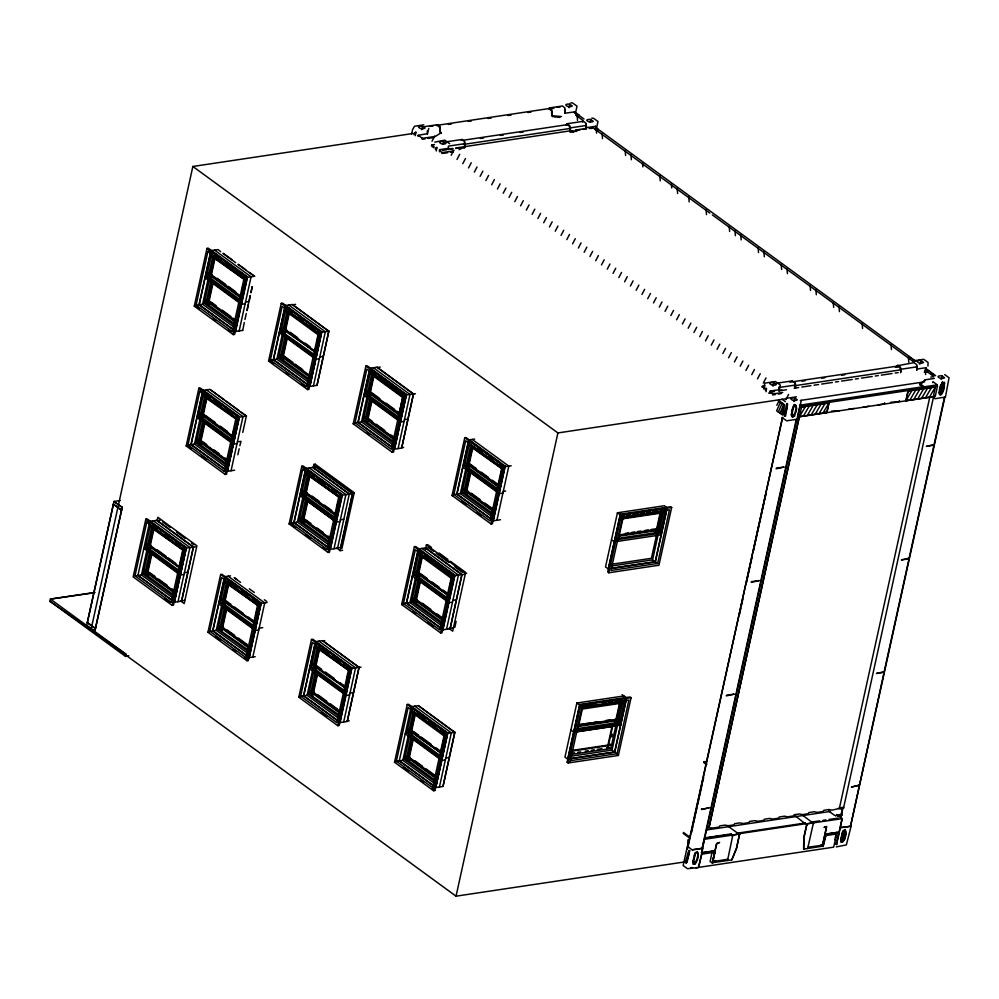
<?xml version="1.0" encoding="UTF-8"?>
<svg xmlns="http://www.w3.org/2000/svg" width="999" height="999" viewBox="0 0 999 999"><rect width="100%" height="100%" fill="white"/><g stroke="black" fill="none" stroke-linecap="round" stroke-linejoin="round"><path stroke-width="1.5" d="M803.596 848.975L803.833 837.512L803.758 849.088M704.095 840.084L701.685 851.348M813.423 823.7L813.698 822.776L812.1 822.177M841.832 819.455L839.123 832.067L825.436 834.115L822.939 845.204L808.016 847.177L807.667 848.438M927.921 366.109L928.083 362.475L923.725 359.303L913.173 360.889M687.524 848.988L687.949 839.822M713.036 860.551L715.609 860.639L715.471 861.288M791.171 414.348C792.145 422.827 799.325 404.945 794.48 404.508M938.948 392.207C939.997 401.336 947.527 380.594 941.757 382.854M942.856 390.934L944.554 382.23M415.384 135.689L415.372 132.08L413.998 134.69M436.351 150.999L436.351 147.39L435.264 149.038M766.121 391.733L766.108 388.112L765.022 389.76M693.044 860.389C692.657 870.391 700.311 854.944 697.052 851.498M840.634 839.322L840.821 838.248M782.654 417.42L687.749 846.553L692.157 849.824L702.085 848.376L796.29 419.368M782.105 417.594L786.7 420.829L796.815 419.268L701.548 852.821L715.371 850.873L712.349 863.186L714.572 852.509M850.574 826.098L944.892 397.015M944.417 384.54L944.629 383.441M712.337 850.886L710.114 861.55L712.674 863.136M834.802 839.947L836.388 832.379M838.611 834.003L836.4 844.605L839.422 832.292L825.436 834.115M92.12 593.081L50.425 599.088L125.949 654.208L125.474 656.368L128.559 655.893L125.474 656.368L49.95 601.261L50.425 599.088L95.08 592.407M122.115 507.267L113.961 501.535L86.688 625.424L94.805 631.343L122.178 507.417L94.805 631.343M95.492 628.646L87.288 622.752L113.424 504.133L121.628 510.277L113.374 504.208M90.422 624.825L92.445 626.298M413.224 133.454L192.857 166.471L91.009 629.707L456.043 896.178L684.103 862.012M145.842 519.143L133.154 576.898L172.153 605.369L173.501 605.169L186.189 547.415L147.19 518.943L145.842 519.143L184.852 547.614L186.189 547.415M137.937 575.287L174.35 601.873L171.229 602.335L134.965 575.861L146.778 522.177L149.95 521.478M194.281 306.156L206.98 248.401L208.316 248.202L247.327 276.686L234.628 334.428L233.291 334.628L194.281 306.156L195.617 305.956L199.4 308.716M235.489 331.131L232.367 331.606L196.104 305.132L207.904 251.436L211.076 250.737M149.463 522.877L137.887 575.511L174.463 602.21L181.593 601.136L193.494 546.99L156.93 520.304L149.788 521.366L162.45 530.606M178.371 571.553L145.454 547.527L150.612 524.063M210.589 252.135L199.026 304.77L232.929 329.52M199.226 304.658L210.702 252.46M149.663 545.891L146.94 544.68L147.989 543.868L151.648 527.185M150.15 543.693L153.484 528.521L150.762 527.31L152.697 526.373M148.776 546.016L148.177 548.726L149.063 548.588L147.24 547.252L147.84 544.555M239.498 300.811L206.593 276.785L211.751 253.321M173.152 598.114L141.458 574.974L147.078 549.413M211.551 278.059L209.303 277.984L209.902 275.287L208.079 273.951L210.002 273.002M208.229 273.276L210.939 274.475L214.61 257.779L211.888 256.581L213.823 255.632M152.585 528.646L148.926 545.342L149.813 545.204M173.551 596.303L143.069 574.063L148.302 550.287M209.303 277.984L210.202 277.859L208.366 276.523L208.966 273.813L208.079 273.951M212.787 256.443L209.116 273.139L210.939 274.475M150.412 548.788L148.639 549.063L149.226 546.353L150.125 546.216L149.525 548.926L179.083 570.504L178.646 570.978L179.545 570.841M179.832 567.12L150.275 545.541L153.933 528.846L153.047 528.983L149.375 545.679L151.161 545.404M234.278 327.372L202.585 304.245L208.204 278.671M145.792 575.262L148.052 575.337L145.792 575.262L146.391 572.552L144.555 571.216L146.491 570.254M148.926 551.373L148.764 552.072L149.663 551.935L145.604 570.392L147.427 571.728L151.486 553.271L150.599 553.409L146.541 571.853L147.427 571.728M210.052 274.6L213.724 257.917M234.678 325.574L204.208 303.321L209.428 279.545M209.765 278.321L210.364 275.612L211.251 275.487L210.652 278.184L240.222 299.775L239.323 299.9L240.672 300.1M240.809 297.065L210.514 274.937L214.186 258.242L215.072 258.117L211.401 274.8L240.959 296.391M214.922 254.857L214.323 257.567L216.109 257.305L223.501 262.7M146.678 575.124L144.855 573.801L145.454 571.091L144.555 571.216M193.294 547.115L157.03 520.641L157.892 517.332L196.903 545.816L184.203 603.571L180.419 600.811M208.416 301.686L205.694 300.487L207.63 299.513M210.052 280.632L209.902 281.331L210.789 281.194L206.743 299.65L208.566 300.986L212.625 282.53L211.726 282.667L207.68 301.124L208.566 300.986M206.581 300.349L205.994 303.059L204.208 303.321M146.266 575.611L146.865 572.902L147.752 572.764L147.153 575.474L172.989 594.343M174.088 591.957L147.015 572.202L151.074 553.746M151.96 553.621L147.902 572.065L173.739 590.933M206.93 304.52L209.178 304.608L206.93 304.52L207.517 301.823M207.392 304.87L207.992 302.16L208.878 302.035L208.292 304.732L234.128 323.601M186.189 445.966L198.888 388.211L200.225 388.012L239.223 416.483L226.536 474.238L225.187 474.438L186.189 445.966L187.525 445.766L191.296 448.514M190.971 444.355L227.385 470.941L224.263 471.403L187.999 444.93L199.812 391.246L202.984 390.547M234.628 470.204L227.497 471.278L190.921 444.58L202.497 391.945M202.597 392.27L191.121 444.468L187.999 444.93M231.406 440.621L198.489 416.595L203.646 393.131L209.74 397.577M202.697 414.96L199.975 413.748L201.024 412.937L204.695 396.253M203.184 412.762L206.518 397.577L203.796 396.378L205.732 395.442M202.098 417.657L200.275 416.321L200.874 413.623L199.975 413.748M226.186 467.182L194.493 444.043L200.112 418.481M201.211 417.794L203.459 417.857L201.211 417.794L201.81 415.084M205.632 397.714L201.96 414.41L202.847 414.273M226.586 465.372L196.104 443.131L201.336 419.355M201.673 418.131L202.26 415.422L203.159 415.284L202.56 417.994L232.118 439.572L231.681 440.047L232.58 439.91M232.867 436.188L203.309 414.61L206.98 397.914L206.081 398.052L202.41 414.747L204.196 414.473M206.83 394.667L206.231 397.377L208.017 397.103M197.59 440.284L200.312 441.496L197.59 440.284L199.538 439.323M201.96 420.442L201.81 421.141L202.697 421.004L198.639 439.46L200.474 440.796L203.896 425.174M199.725 444.193L197.889 442.857L198.489 440.159M198.826 444.33L201.086 444.405L198.826 444.33L199.425 441.62M200.474 440.796L199.575 440.921L203.634 422.477L204.52 422.34M199.3 444.68L199.9 441.97L200.787 441.833L227.859 461.6M227.123 461.026L200.05 441.271L204.108 422.814L204.995 422.677L200.936 441.133L226.785 460.002M200.787 441.833L200.187 444.543L226.036 463.411M171.229 602.335L183.042 548.651M178.646 570.978L179.246 568.269M179.733 566.071L183.067 550.899M172.153 605.369L184.852 547.614M232.367 331.606L244.168 277.909L207.904 251.436M239.785 300.237L240.384 297.527M240.522 296.853L241.196 293.818M241.858 290.784L243.194 284.715M174.301 602.097L186.214 547.952M174.463 602.21L186.363 548.064L178.709 542.482M233.291 334.628L245.991 276.885L206.98 248.401M242.732 330.407L235.589 331.468L247.49 277.322L239.835 271.74M178.022 601.673L189.935 547.527L153.359 520.829M239.161 330.931L251.061 276.798L214.498 250.1M181.643 600.911L193.344 546.89M244.28 322.527L242.782 330.182M244.942 319.505L246.266 313.474M246.928 310.464L250.225 295.517M250.861 292.582L252.16 286.688M247.09 310.577L248.414 304.545M245.504 302.06L249.076 301.523L250.387 295.579M251.036 292.607L252.347 286.663M224.263 471.403L236.076 417.719M231.681 440.047L232.28 437.337M232.767 435.139L234.103 429.071M225.187 474.438L237.887 416.683L198.888 388.211M227.335 471.166L239.248 417.02M227.497 471.278L239.398 417.132L216.733 400.587M231.056 470.741L242.969 416.595L206.393 389.897M237.837 454.795L239.173 448.763M239.835 445.741L240.984 441.333L237.412 441.87M242.769 432.38L246.328 416.183L209.965 389.373L202.822 390.434L214.236 398.763M207.942 632.267L220.642 574.512L221.978 574.313L260.989 602.784L248.289 660.539L246.953 660.739L207.942 632.267L209.278 632.067M268.556 361.101L281.256 303.346L282.592 303.147L321.603 331.618L308.903 389.373L307.567 389.573L268.556 361.101L269.892 360.889M258.142 602.547L246.029 657.704L209.765 631.231L221.566 577.547L257.829 604.02M309.765 386.076L306.643 386.538L270.379 360.065L282.18 306.368L318.718 332.917M224.251 578.246L212.675 630.881L249.25 657.579L255.195 656.693M212.887 630.769L224.363 578.571M307.205 384.465L273.301 359.715L284.865 307.068M284.977 307.392L273.501 359.603L270.379 360.065M253.159 626.922L220.242 602.897L225.412 579.432M224.45 601.261L221.741 600.049L223.664 599.113M226.448 582.554L222.777 599.25L224.6 600.574L223.714 600.711L227.385 584.015L225.549 582.679L227.485 581.743M313.773 355.756L280.869 331.73L286.026 308.266M222.627 599.924L222.028 602.634L220.242 602.897M314.061 355.169L314.498 354.707L283.591 332.929L284.178 330.219L282.355 328.883L284.29 327.947M288.886 312.712L285.227 329.408L284.328 329.545L287.999 312.849L286.176 311.513L288.099 310.577L287.949 311.251M246.728 652.597L216.246 630.344L221.865 604.782M283.591 332.929L284.478 332.792L282.655 331.456L283.241 328.746L282.355 328.883M222.964 604.095L225.212 604.158L222.964 604.095L223.564 601.386M226.598 581.88L228.421 583.204L227.535 583.341L228.122 580.631M308.554 382.317L276.86 359.178L282.492 333.616M248.339 651.685L217.869 629.432L223.089 605.656M223.426 604.432L224.026 601.723L224.912 601.585L224.313 604.295L252.647 624.974M229.62 584.09L227.834 584.353L224.176 601.048L225.949 600.774L230.881 604.383M224.937 599.063L227.947 585.402M247.789 649.712L220.579 630.631L221.179 627.921L219.355 626.598L221.291 625.624M223.714 606.743L223.564 607.442L224.45 607.305L220.392 625.761L222.228 627.097L226.286 608.641L225.387 608.778L221.328 627.222L222.228 627.097M228.734 584.215L225.062 600.911L254.62 622.489L221.878 599.375M308.953 380.507L278.484 358.266L283.704 334.478M284.041 333.266L284.64 330.557L286.426 330.282M284.64 330.557L315.085 351.998L284.79 329.882L288.461 313.187L289.348 313.049L285.677 329.745L315.234 351.323L314.348 351.461M289.498 312.375L319.056 333.953L288.611 312.512L289.198 309.802M220.579 630.631L221.478 630.506L219.643 629.17L220.242 626.46L219.355 626.598M283.454 359.54L281.206 359.465L281.793 356.755L279.97 355.419L281.905 354.458M284.94 333.129L285.527 330.419M282.692 356.618L282.093 359.328L280.269 357.992L280.856 355.294L279.97 355.419M281.019 354.583L285.077 336.139L284.178 336.276M328.708 331.306L292.495 304.608M221.054 630.981L221.653 628.271L223.439 628.009M248.876 647.327L221.803 627.572L225.861 609.115L227.647 608.853M286.014 337.6L281.955 356.056L280.12 354.72M221.953 630.844L222.54 628.134M226.761 608.99L222.702 627.434L249.762 647.202M281.668 359.815L282.267 357.105L283.167 356.968L282.567 359.677L309.64 379.433M309.49 376.161L282.417 356.406L286.476 337.949M283.154 354.508L286.9 337.475M254.52 621.44L255.195 618.406M255.856 615.372L257.193 609.303M306.643 386.538L318.444 332.854M246.953 660.739L259.653 602.984L220.642 574.512M314.81 351.785L316.134 345.716M316.808 342.682L318.144 336.613M318.619 334.415L319.218 331.718M307.567 389.573L320.267 331.818L281.256 303.346M249.101 657.467L261.001 603.321L267.108 602.547M249.25 657.579L261.151 603.433M321.616 332.155L309.865 386.413L317.008 385.339L328.908 331.193L292.332 304.495L285.202 305.569L321.765 332.267L328.908 331.193M309.865 386.413L321.765 332.267M252.822 657.042L264.723 602.897L228.147 576.211M313.436 385.876L325.337 331.73L288.773 305.032M328.758 331.081L317.058 385.114M289.111 523.976L301.81 466.233L303.147 466.034L342.158 494.505L329.458 552.26L328.122 552.459L289.111 523.976L290.447 523.776L295.479 527.46M330.319 548.963L327.197 549.425L290.934 522.952L302.734 469.255L305.906 468.568M327.759 547.352L293.856 522.602L305.095 471.466M305.532 470.279L294.056 522.489L290.934 522.952M334.328 518.643L301.423 494.617L306.581 471.153L313.898 476.486M305.632 492.969L302.909 491.77L303.946 490.959L305.781 492.295L309.453 475.599L306.73 474.4L308.654 473.451M304.732 493.106L304.146 495.816L305.032 495.679L303.209 494.343L303.796 491.633L302.909 491.77M303.946 490.959L307.617 474.263M329.121 545.204L297.415 522.065L303.047 496.491M308.554 475.736L304.882 492.432L305.781 492.295M309.303 472.352L308.703 475.062L309.59 474.925L307.767 473.588M329.508 543.394L299.038 521.153L304.27 497.365M306.381 495.879L304.595 496.141L305.195 493.444L306.081 493.306L305.494 496.016L335.052 517.594L334.615 518.056L335.214 515.359M335.789 514.21L306.231 492.632L309.902 475.936L309.016 476.073L305.344 492.769L307.13 492.495M309.752 472.689L309.166 475.387L310.939 475.124M303.246 519.505L300.524 518.306L302.46 517.345M306.568 500.487L302.51 518.943L303.396 518.806L307.455 500.362L304.732 499.15L304.882 498.451M302.647 522.215L300.824 520.879L301.411 518.169M304.732 499.15L305.632 499.025L301.573 517.47L303.396 518.806M349.263 494.193L313.049 467.495M313.187 467.47L313.861 464.423L315.197 464.223L354.195 492.694L341.945 548.426L340.584 547.427L337.612 548.001M301.76 522.352L304.008 522.427L301.76 522.352L302.347 519.642M302.235 522.689L302.822 519.992L303.721 519.855L303.122 522.564L328.958 541.421M310.389 502.497L307.03 500.836L302.984 519.293L304.757 519.018M314.198 468.743L315.197 464.223M307.929 500.699L303.871 519.155L329.707 538.011M411.613 133.966L412.562 129.645L414.573 126.224L423.826 124.838M353.209 423.801L365.909 366.046L367.245 365.846L406.256 394.33L393.556 452.085L392.22 452.285L353.209 423.801L354.545 423.601M327.197 549.425L338.998 495.729L302.734 469.255M355.032 422.777L366.833 369.081L403.097 395.554L391.296 449.25L355.032 422.777L361.513 421.89L393.219 445.03M417.982 136.264L418.194 135.302L427.335 133.679M335.364 514.672L336.026 511.638M336.7 508.603L338.024 502.534M328.122 552.459L340.821 494.705L301.81 466.233M421.69 129.758L422.477 126.211L420.804 126.136A6.344 2.597 12.4 0 0 419.592 126.286C416.508 126.636 420.954 129.308 422.552 128.796A6.344 2.597 12.4 0 0 423.776 128.646L425.062 128.097L422.477 126.211M369.518 369.78L357.954 422.427L391.858 447.177M358.154 422.302L369.63 370.105M349.313 493.968L337.562 548.226L330.419 549.3L342.332 495.154L334.665 489.56M298.801 697.227L311.488 639.472L312.837 639.273L351.835 667.744L339.136 725.499L337.799 725.699L298.801 697.227L300.137 697.027M399.65 419.355L365.522 394.43L370.679 370.979M418.194 135.302L422.377 138.349L422.165 139.323L425.062 138.886M370.479 395.704L368.244 395.641L368.831 392.932L367.008 391.596L368.943 390.646L368.793 391.321M370.829 374.225L371.715 374.088L368.044 390.784L369.88 392.12L373.551 375.424L370.829 374.225L372.752 373.276M349.001 667.507L336.875 722.677L300.612 696.191L312.412 642.507L348.688 668.98M369.73 392.794L369.131 395.504L367.307 394.168L367.894 391.458L367.008 391.596M361.513 421.89L367.145 396.316M333.991 548.763L345.891 494.617L309.328 467.919M372.652 375.562L368.981 392.257L367.157 390.921M393.606 443.219L363.137 420.966L368.032 398.676M368.693 395.966L369.293 393.256L370.179 393.131L369.593 395.841L399.15 417.42L398.251 417.545L398.851 414.847L369.293 393.256M373.114 375.886L402.672 397.477L399.001 414.16L369.443 392.582L373.114 375.886L374.001 375.761L370.329 392.457L399.887 414.036M403.559 397.34L373.264 375.212L373.851 372.502M348.102 665.546L315.434 641.695L322.577 640.634L359.141 667.332L347.24 721.465L340.11 722.539L303.534 695.841L315.11 643.206M367.345 419.33L364.623 418.131L366.558 417.157M368.831 398.976L368.981 398.276M315.209 643.531L303.733 695.729L300.612 696.191M427.435 134.278L428.721 128.421M365.509 417.994L364.922 420.704L363.137 420.966M344.018 691.882L311.101 667.856L316.258 644.392M415.447 393.706L413.361 394.018L377.147 367.32M367.644 421.903L365.859 422.177L366.446 419.468M387.287 411.638L369.73 398.851L365.671 417.295L367.495 418.631L366.608 418.768L370.666 400.312L371.553 400.174M315.309 666.221L312.587 665.022L314.523 664.073M318.793 650.361L315.459 665.546L314.56 665.671L318.231 648.975L316.408 647.639L318.344 646.703M366.333 422.515L366.92 419.805L367.819 419.68L367.22 422.39L393.057 441.246M394.143 438.873L367.083 419.105L371.128 400.661L372.028 400.524L367.969 418.981L393.806 437.837M367.807 417.207L371.241 401.598M313.486 664.884L312.887 667.594L311.101 667.856M317.295 647.514L313.624 664.21L315.459 665.546M337.575 717.557L307.105 695.304L312.724 669.742M313.823 669.055L316.059 669.13L313.823 669.055L314.423 666.345M317.445 646.84L319.28 648.164L318.381 648.301L318.981 645.591M340.584 547.427L352.385 493.731L316.121 467.257L312.999 467.719M342.62 550.287L340.159 550.649L352.859 492.907L313.861 464.423M339.198 716.645L308.716 694.392L313.948 670.616M314.273 669.392L314.872 666.683L315.771 666.545L315.172 669.255L344.73 690.833M320.479 649.05L318.693 649.313L315.022 666.008L345.479 687.449L312.737 664.335M338.636 714.672L311.438 695.591L312.038 692.894L310.202 691.558L312.138 690.584M314.573 671.703L314.41 672.402L315.309 672.265L311.251 690.721L313.074 692.057L317.133 673.601L316.246 673.738L312.188 692.182L313.074 692.057M315.909 665.871L319.58 649.175M311.438 695.591L312.325 695.466L310.502 694.13L311.101 691.42L310.202 691.558M358.941 667.444L322.727 640.746M434.528 144.543L431.693 144.967L431.468 145.941L433.903 147.715M311.913 695.941L312.5 693.231L314.285 692.969M339.722 712.299L312.662 692.532L316.72 674.075L318.506 673.813M424.712 126.611L437.737 124.663L437.525 125.624L439.847 127.397M312.799 695.804L313.399 693.094M317.607 673.95L313.549 692.394L340.622 712.162M441.158 133.516L440.347 131.631M464.435 142.407L464.672 143.694L448.389 146.129L448.426 149.513L448.688 148.302L439.56 149.675L439.498 151.798M442.919 143.881L443.444 141.521L441.77 141.446A6.344 2.597 12.4 0 0 440.559 141.596C437.487 141.945 441.933 144.618 443.531 144.106A6.344 2.597 12.4 0 0 444.742 143.956L446.029 143.406L443.444 141.521M441.933 153.571L442.145 152.61L439.697 150.812L439.56 149.675M399.463 414.498L403.134 397.802M392.22 452.285L404.92 394.53L365.909 366.046M406.268 394.867L394.518 449.113L401.66 448.052L413.561 393.906L376.985 367.207L369.855 368.281M394.518 449.113L406.431 394.98L370.005 368.394M345.379 686.4L346.041 683.366M346.703 680.331L348.039 674.263M398.089 448.588L409.99 394.443L373.426 367.744M463.998 148.139A2.36 0.999 -65.5 0 0 464.697 147.515L464.822 141.796L461.925 139.485L445.579 141.933M337.799 725.699L350.499 667.944L311.488 639.472M340.11 722.539L351.86 668.281M401.71 447.827L413.411 393.793M343.668 722.002L355.582 667.856L319.006 641.171M347.29 721.241L358.991 667.22M401.66 604.495L414.36 546.74L415.696 546.54L454.707 575.012L442.008 632.767L440.671 632.966L401.66 604.495L402.997 604.295M451.86 574.775L439.747 629.932L403.471 603.458L415.284 549.775L451.548 576.248M417.969 550.474L406.393 603.109L442.969 629.807L450.099 628.733L462.013 574.587L425.437 547.902L418.294 548.963L454.87 575.661L462.013 574.587M406.593 602.996L418.069 550.799M418.456 549.075L422.152 552.047M446.878 599.15L413.961 575.124L419.118 551.66L421.566 553.446M418.169 573.488L415.447 572.277L417.382 571.341M421.653 557.629L418.319 572.802L417.432 572.939L421.103 556.243L419.268 554.907L421.203 553.97M416.346 572.152L415.746 574.85L413.961 575.124M420.167 554.782L416.496 571.465L418.319 572.802M441.658 625.711L409.965 602.572L415.259 578.508M416.683 576.323L418.931 576.386L416.683 576.323L417.282 573.613M442.058 623.9L411.576 601.66L416.808 577.884M417.145 576.66L417.732 573.95L418.631 573.813L418.032 576.523L447.589 598.101M413.062 598.813L415.01 597.852L413.062 598.813L414.897 600.149L414.298 602.859L416.558 602.934M422.452 556.443L418.781 573.139L448.339 594.717L447.452 594.855M414.298 602.859L415.197 602.722L413.361 601.398L413.961 598.688M464.922 574.238L461.8 574.712L425.586 548.014M425.399 549.5L426.398 544.93L427.734 544.73L431.506 547.489M419.692 582.292L415.946 599.325L415.047 599.45L419.105 581.006M414.772 603.209L415.372 600.499L442.432 620.254M442.594 619.555L415.522 599.8L419.58 581.343L421.366 581.081M416.258 600.362L415.671 603.071L441.508 621.94M420.467 581.218L416.421 599.662L443.481 619.43M452.048 495.504L464.747 437.749L466.083 437.55L505.094 466.021L492.395 523.776L491.058 523.976L452.048 495.504L453.384 495.292M394.543 762.237L407.242 704.482L408.579 704.283L447.589 732.754L434.89 790.509L433.554 790.709L394.543 762.237L395.879 762.037M453.858 494.468L465.671 440.771L501.935 467.257L490.134 520.941L453.858 494.468L460.352 493.581L492.045 516.72M444.755 732.517L432.629 787.674L396.366 761.201L408.166 707.517L444.43 733.99M468.356 441.471L456.78 494.118L490.696 518.868M456.98 494.006L468.469 441.795M415.097 709.552L411.188 706.705L418.319 705.644L454.895 732.329L442.994 786.475L435.851 787.549L399.288 760.851L410.851 708.216M411.338 706.817L415.047 709.777M497.265 490.159L464.348 466.133L469.505 442.669M467.07 467.332L469.318 467.395L467.07 467.332L467.669 464.622L465.834 463.286L467.769 462.35M472.377 447.115L469.655 445.916L470.704 445.104M439.76 756.892L406.855 732.866L412.013 709.402M468.556 464.485L467.969 467.195L466.133 465.859L466.733 463.149L465.834 463.286M466.883 462.475L470.554 445.779M409.578 734.065L411.813 734.128L409.578 734.065L410.164 731.355L408.341 730.019L410.277 729.083M412.162 712.649L414.086 711.713L412.162 712.649L413.986 713.985L410.314 730.681L411.213 730.544L414.548 715.371M460.352 493.581L465.971 468.019M410.464 733.928L408.641 732.592L409.228 729.894L408.341 730.019M413.049 712.524L409.378 729.208L411.213 730.544M471.491 447.252L467.819 463.948L465.984 462.612M434.54 783.453L402.847 760.314L408.141 736.251M492.445 514.91L461.963 492.669L466.87 470.367M467.532 467.669L468.119 464.96L469.018 464.822L468.419 467.532L497.977 489.11L497.552 489.572L498.439 489.448M498.576 486.401L468.269 464.285L471.94 447.589L472.839 447.452L469.168 464.148L498.726 485.726L497.839 485.864M469.043 462.3L472.04 448.638M466.171 491.021L463.461 489.822L465.397 488.861M467.819 469.967L467.669 470.679L469.455 470.404M434.94 781.643L404.47 759.402L409.702 735.614M410.027 734.402L410.626 731.693L411.513 731.555L410.926 734.265L440.484 755.843L440.047 756.318M415.334 714.185L411.663 730.881L441.221 752.459L440.334 752.597L410.776 731.018L414.448 714.322L444.006 735.901M464.348 489.697L463.748 492.395L461.963 492.669M409.44 760.676L407.192 760.601L407.779 757.891L405.956 756.555L407.892 755.594M410.314 736.713L410.164 737.412L411.064 737.274L407.005 755.731L408.828 757.055L412.575 740.022M407.192 760.601L408.079 760.464L406.256 759.128L406.843 756.43L405.956 756.555M551.898 116.109L551.748 115.622A2.672 1.661 81.5 0 1 551.735 115.21L551.598 110.839L549.213 108.903L549.425 107.929L562.449 105.981L564.835 107.867L565.034 112.637M465.284 491.158L464.685 493.868L466.945 493.943M418.481 705.744L454.695 732.454M465.159 494.218L465.759 491.508L466.645 491.371L466.058 494.08L491.895 512.937M466.333 490.322L464.498 488.986L468.556 470.541L470.392 471.878L469.493 472.003L465.434 490.459L466.333 490.322L470.079 473.289M408.828 757.055L407.942 757.192L412 738.736M407.667 760.951L408.254 758.241L435.327 777.996M435.477 777.297L408.416 757.542L412.462 739.085L414.248 738.823M409.153 758.104L408.554 760.813L435.626 780.569M552.834 116.796L552.035 114.96M449.575 587.599L450.911 581.53M440.671 632.966L453.359 575.212L414.36 546.74M442.969 629.807L454.87 575.661M446.541 629.27L458.441 575.124L421.865 548.426M450.149 628.508L461.85 574.487M426.398 544.93L465.409 573.414L452.709 631.168L448.938 628.408M454.82 627.422L456.143 621.403M568.943 107.692L569.73 104.146L567.632 104.108A6.344 2.597 12.4 0 0 566.495 104.308C563.948 104.995 568.768 107.368 570.229 106.706A6.344 2.597 12.4 0 0 571.378 106.493L572.315 106.031L569.73 104.146M573.813 132.218L570.991 132.105A2.36 1.973 -34.3 0 1 569.942 131.756L569.954 125.936L567.082 123.726L583.428 121.304L586.201 123.401L586.425 127.672L586.163 128.871L583.204 129.321M574.363 112.837L574.575 111.876L565.159 113.187M575.412 113.524L577.022 106.206L572.677 103.034L570.816 102.822M574.575 111.876L578.758 114.922L578.546 115.896L575.412 113.599M497.552 489.572L498.139 486.875M498.289 486.188L501.96 469.505M440.796 752.934L444.13 737.749M491.058 523.976L503.746 466.221L464.747 437.749M433.554 790.709L446.253 732.954L407.242 704.482M500.487 519.742L493.356 520.816L505.107 466.558M435.701 787.437L447.602 733.291L454.895 732.329M435.851 787.549L447.752 733.403M496.928 520.279L508.828 466.133L472.252 439.435M439.423 787.012L451.323 732.866L414.76 706.168M454.745 732.217L443.044 786.25M590.184 121.828L590.696 119.455L588.611 119.418A6.344 2.597 12.4 0 0 587.462 119.618C584.914 120.305 589.735 122.677 591.208 122.003A6.344 2.597 12.4 0 0 592.345 121.803L593.281 121.341L590.696 119.455M586.425 127.672L595.554 126.311L595.429 128.371M596.378 128.834L597.989 121.516L593.643 118.332L591.783 118.132M597.914 130.207L598.126 129.246L595.292 129.67M456.043 896.178L557.892 432.942L192.857 166.471M617.432 512.787L605.519 566.933L608.304 568.955L620.204 514.81L617.432 512.787L664.485 505.731L667.02 508.016M576.848 703.009L564.947 757.155L567.719 759.178L579.62 705.032L576.848 703.009L623.913 695.953M620.416 514.248L607.717 572.002L608.753 572.764L658.953 565.247L671.653 507.492L670.616 506.73L620.416 514.248L621.453 515.009L671.653 507.492M608.753 572.764L621.453 515.009M567.145 762.225L579.832 704.47L630.032 696.952L631.081 697.714L618.381 755.469L568.181 762.986L567.145 762.225L570.179 761.775M568.181 762.986L580.881 705.232L579.832 704.47M623.039 515.521L610.976 570.466L657.642 563.473L669.442 509.79L622.777 516.783M617.869 538.985L619.055 536.188L657.105 530.494L657.092 533.104L657.692 530.407L656.992 529.895L656.405 532.604L658.753 532.255L660.139 533.266L665.297 509.802M657.142 529.22L660.814 512.524L663.86 512.674L664.01 512L622.19 518.319L622.877 518.818L619.205 535.514L657.255 529.82L660.913 513.124L660.227 512.612L656.555 529.308L618.518 535.002M623.026 518.144L623.626 515.434M614.31 720.429L577.784 725.911L578.483 726.41L577.297 729.208M578.633 725.736L582.305 709.04L620.342 703.346L616.67 720.029L577.934 725.224L615.971 719.53L619.642 702.834L620.342 703.346M610.202 744.118L610.739 745.316L608.379 745.666L607.792 748.376L607.779 745.766L571.291 751.223M619.892 535.452L656.405 529.982L655.806 532.692L617.769 538.386L618.468 538.898M611.763 737.012L612.387 734.178M661.663 509.74L661.063 512.437L659.677 511.426M615.834 720.204L615.234 722.914L577.197 728.608M656.643 534.527L651.41 558.316L612.037 564.21M661.513 513.036L657.841 529.72L660.189 529.37L657.692 530.407M662.25 509.652L661.65 512.35L660.963 511.85L663.311 511.5M610.889 744.617L608.541 744.967L612.599 726.523L615.097 725.461M619.467 720.267L617.107 720.629L616.508 723.326L615.821 722.826L616.42 720.117L619.467 720.267L618.219 718.581M619.605 719.592L616.57 719.442L620.229 702.747L623.276 702.896L622.04 701.211L623.276 702.896M616.508 723.326L616.52 720.716L578.483 726.41M571.453 754.432L610.839 748.526L616.058 724.75M617.257 719.942L620.928 703.259M666.932 509.265L655.356 561.9L652.584 559.877L658.204 534.315M658.753 532.255L659.352 529.545M659.502 528.871L663.161 512.175L663.86 512.674M617.057 753.696L570.392 760.689L582.192 707.005L628.87 700.012L617.057 753.696L612.012 750.099L617.632 724.537M624.725 700.024L619.555 723.488L618.169 722.477L618.768 719.767M622.589 702.397L618.918 719.093L616.57 719.442M655.169 561.938L666.695 509.502M614.585 752.16L626.111 699.725M626.348 699.487L614.785 752.122L569.23 758.953M762.112 387.312L762.324 386.338L765.172 385.914M763.586 388.961L764.872 383.104L775.436 381.518L780.331 385.102L779.045 390.959M770.079 393.107L770.204 391.046L779.32 389.672L779.295 386.788M772.976 386.188L773.75 382.642L771.665 382.605A6.344 2.597 12.4 0 0 770.516 382.804C767.969 383.491 772.789 385.864 774.262 385.202A6.344 2.597 12.4 0 0 775.399 384.99L776.335 384.528L773.75 382.642M770.204 391.046L770.316 392.157L772.789 393.981L772.577 394.942L775.411 394.518M703.721 762.025C712.936 767.657 698.064 761.038 706.293 761.65M776.847 405.332L778.745 401.099L783.753 404.707L781.63 414.385L776.61 410.776L780.456 402.297M687.337 846.49L683.141 865.534L687.499 868.705L698.601 867.519L702.784 848.488M782.417 415.147L784.69 404.82L778.508 400.312M688.099 846.565L782.442 417.507M691.583 832.379L692.919 826.285M693.581 823.238L694.929 817.157M695.591 814.11L696.927 808.016M697.602 804.969L701.96 785.177M702.622 782.13L703.633 777.559M739.447 614.635L740.796 608.541M741.458 605.494L742.794 599.4M746.478 582.654L747.826 576.56M748.488 573.513L749.824 567.432M750.499 564.385L751.835 558.291M753.508 550.674L754.857 544.58M755.519 541.545L756.855 535.452M757.529 532.405L758.865 526.311M759.54 523.264L763.898 503.471M764.56 500.424L765.896 494.33M701.398 808.765L701.723 809.465L709.29 807.704L701.723 809.465M791.683 411.763L792.344 408.753M793.943 401.498L794.729 397.952L792.632 397.914A6.344 2.597 12.4 0 0 791.495 398.114C788.935 398.801 793.768 401.173 795.229 400.512A6.344 2.597 12.4 0 0 796.378 400.299L797.314 399.837L794.729 397.952M695.616 852.397L693.731 861.001L695.629 862.387M793.93 405.282L792.032 413.873L794.879 415.959M797.115 419.443L801.298 400.412M805.506 406.368L799.5 416.645L826.86 412.55L828.983 402.872L801.598 406.943L709.053 827.447L799.487 415.397M712.687 861.463L716.558 843.543L719.617 842.419L716.695 843.943L712.424 862.699L731.805 859.877L736.475 848.201L739.61 833.878L736.575 848.326L731.805 859.877M826.86 412.55L828.958 402.847L801.598 406.943M736.675 832.891L739.173 834.727L738.998 835.526L738.923 834.103L727.672 825.886M803.77 837.524L806.855 823.8L842.269 818.643L839.285 832.192M803.995 837.637L807.017 823.925M908.066 390.996L905.956 400.699L933.328 396.603L935.426 386.9L908.066 390.996L935.451 386.925L929.395 397.165M807.667 848.488L813.336 823.288L801.947 814.759M908.091 391.021L905.956 400.699L911.975 390.409M897.002 365.846L914.01 362.662L916.832 364.772L916.807 370.242L916.57 365.634M921.003 360.589L923.6 362.475L922.302 363.024A6.344 2.597 12.4 0 1 921.09 363.174C919.492 363.686 915.047 361.014 918.131 360.664A6.344 2.597 12.4 0 1 919.342 360.514C922.002 359.428 921.165 364.473 919.417 364.061M932.729 382.642L932.941 381.68L937.287 384.852L937.074 385.826L924.05 387.774L919.692 384.603L925.211 379.807L934.277 378.446M819.979 845.629L822.901 844.105L826.573 827.147L823.988 827.397L826.598 826.385L822.452 845.254M917.07 369.043L926.185 367.669L925.936 369.118M924.999 380.781L925.211 379.807M825.599 834.24L822.801 846.165L803.758 849.063M825.736 834.34L823.051 846.603L825.848 835.851M924.05 387.774L924.262 386.8L919.904 383.628M929.732 397.352L839.497 807.791L843.119 807.392M840.434 817.844L842.619 807.854L843.506 808.216L843.68 807.404L832.192 810.139L828.995 809.527L823.788 810.314L823.076 811.513L817.332 812.374L814.148 811.762L808.928 812.537L808.216 813.735L802.484 814.597L799.287 813.985L794.08 814.759L793.356 815.958L787.624 816.82L784.427 816.208L779.22 816.995L778.508 818.181L772.764 819.043L769.58 818.431L764.36 819.217L763.648 820.416L757.916 821.265L754.72 820.654L749.512 821.44L748.788 822.639L743.056 823.501L739.859 822.889L734.652 823.663L733.94 824.862L728.209 825.723L725.012 825.112L719.792 825.886L719.08 827.085L713.348 827.946L706.88 827.771M836.65 835.489L833.591 847.177L695.841 867.806M840.758 817.794L842.944 807.816M843.506 808.216L933.84 395.442M937.487 386.126L935.214 396.441L797.477 417.082L799.749 406.755L937.487 386.126L935.726 384.84M941.195 379.445L941.982 375.899L940.309 375.824A6.344 2.597 12.4 0 0 939.097 375.974C936.013 376.323 940.459 378.996 942.057 378.471A6.344 2.597 12.4 0 0 943.281 378.321L944.567 377.784L941.982 375.899M939.447 389.622L940.121 386.613M843.918 830.181L842.032 838.785L843.705 839.834M942.544 381.63L940.334 391.658L941.795 392.732L942.569 391.87M845.654 831.917L844.63 839.372M845.129 836.175L845.791 833.166M859.028 785.276L851.448 787.025L859.19 785.226M884.065 672.265L850.536 826.21M884.202 671.628L909.028 558.716M909.165 558.066L933.99 445.167M944.517 397.14L934.14 444.518L926.348 446.366L933.953 445.204M851.086 826.273L846.353 844.904L836.338 846.89M945.416 397.227L949.05 377.784L944.704 374.613M943.256 382.43L941.795 392.732M943.431 389.061L942.869 391.084M844.942 829.545L843.481 839.847M694.03 855.868L694.33 854.769M841.807 833.728L842.107 832.642M806.755 825.374L807.766 823.663L813.198 822.964M835.676 816.046L836.188 815.184L842.182 814.285M415.309 134.49L416.196 132.193M436.276 149.8L437.175 147.502M766.033 390.522L766.633 388.786M792.632 407.654L793.98 404.995M940.409 385.514L940.808 384.478M787.599 404.096L785.539 416.133M844.567 838.198L843.968 839.547M778.333 411.975L782.105 403.496M783.753 404.707L779.982 413.174M731.181 834.302L732.766 834.902L732.479 836.188L731.293 834.939M825.961 835.539L838.648 833.678A1.523 1.011 -53.9 0 1 838.611 834.003M694.717 853.733L695.179 852.834M842.494 831.605L842.956 830.693M432.03 141.246L434.74 136.089M451.211 155.245L453.921 150.087M456.993 159.465L459.702 154.308M462.774 163.686L465.484 158.529M468.556 167.907L471.253 162.75M474.325 172.128L477.035 166.958M480.107 176.348L482.817 171.179M485.889 180.557L488.598 175.399M491.67 184.778L494.38 179.62M497.452 188.998L500.149 183.841M503.234 193.219L505.931 188.062M509.003 197.44L511.713 192.283M514.785 201.661L517.494 196.491M520.566 205.881L523.276 200.712M526.348 210.09L529.058 204.932M532.13 214.31L534.827 209.153M537.899 218.531L540.609 213.374M543.681 222.752L546.391 217.595M549.462 226.973L552.172 221.815M555.244 231.194L557.954 226.024M561.026 235.414L563.723 230.245M566.808 239.623L569.505 234.465M572.577 243.843L575.287 238.686M578.359 248.064L581.068 242.907M584.14 252.285L586.85 247.128M589.922 256.506L592.632 251.348M595.704 260.727L598.401 255.569M601.473 264.947L604.183 259.777M607.255 269.156L609.964 263.998M613.036 273.376L615.746 268.219M618.818 277.597L621.528 272.44M624.6 281.818L627.297 276.661M630.369 286.039L633.079 280.881M636.151 290.259L638.861 285.102M641.932 294.48L644.642 289.31M647.714 298.701L650.424 293.531M653.496 302.909L656.206 297.752M659.278 307.13L661.975 301.973M665.047 311.351L667.757 306.193M670.829 315.572L673.538 310.414M676.61 319.792L679.32 314.635M682.392 324.013L685.102 318.843M688.174 328.234L690.871 323.064M693.943 332.442L696.653 327.285M699.725 336.663L702.434 331.506M705.506 340.884L708.216 335.726M711.288 345.105L713.998 339.947M717.07 349.325L719.779 344.168M722.851 353.546L725.549 348.376M728.621 357.767L731.33 352.597M734.402 361.975L737.112 356.818M740.184 366.196L742.894 361.039M745.966 370.417L748.676 365.259M751.748 374.637L754.445 369.48M757.517 378.858L760.227 373.701M763.298 383.079L766.008 377.909M785.926 399.588L788.636 394.43M122.178 507.417L114.111 501.423M461.188 140.235L461.925 139.485M566.358 124.475L567.145 123.751M566.283 125.337C568.706 122.715 571.665 130.295 569.892 131.718M582.642 122.04L583.316 121.291M896.915 366.708C899.075 364.073 902.322 371.241 900.511 372.689M803.408 416.059L809.415 405.781M807.317 415.472L813.323 405.194M811.225 414.885L817.257 404.62M815.134 414.298L821.166 404.046M819.043 413.723L825.074 403.459M822.951 413.136L828.983 402.872M909.877 400.112L915.883 389.822M919.817 389.26L913.748 399.5M917.694 398.938L923.725 388.673M921.602 398.351L927.634 388.087M925.511 397.764L931.518 387.487M824.512 412.912L825.224 411.713M884.652 402.809L883.928 404.008L878.196 404.87M899.5 400.587L898.788 401.785L890.921 402.235M944.892 397.127L935.339 398.663M727.484 860.439L727.734 859.202L712.562 861.75M464.697 147.515L464.672 143.694M792.145 381.118L795.379 382.967L795.616 387.724A1.823 0.774 -65.5 0 1 795.354 388.087M689.859 850.349L687 862.424M434.79 142.133L444.792 140.147L449.687 143.731M919.692 384.603L923.938 381.543M441.371 132.555L435.414 136.401L422.377 138.349M695.017 863.66L692.806 861.525M909.102 558.129L901.385 559.927L908.99 558.753M884.14 671.678L876.423 673.476L884.015 672.315M459.065 149.65L464.198 147.165A1.823 0.774 -65.5 0 0 464.972 146.353M694.755 863.773L694.455 863.873A6.344 2.597 12.4 0 1 693.306 864.073L692.881 864.11M850.236 826.323L840.871 827.609L850.149 826.335M430.207 126.361L433.266 125.899M436.326 125.449L554.17 107.792M557.242 107.33L560.302 106.881M549.213 108.903L553.558 108.254M448.401 124.413L451.461 123.963M468.294 121.441L471.353 120.979M488.186 118.456L491.246 117.994M508.079 115.472L511.151 115.022M527.984 112.5L531.043 112.038M575.861 115.36L578.758 114.922M427.959 138.449L432.305 137.8M462.225 140.384L567.832 124.563M480.432 138.436L483.616 138.012M500.337 135.464L503.396 135.002M520.229 132.48L523.289 132.018M569.842 127.934L586.126 125.499L585.926 124.276M463.474 144.43L570.604 128.384M449.712 148.888L452.784 148.439M455.844 147.977L570.629 130.782M575.212 130.095L585.926 128.484M442.295 150.424L446.903 149.738M449.9 149.288L452.859 148.839M455.831 148.401L460.264 147.74M569.88 131.319L572.839 130.869M575.799 130.432L580.244 129.758M589.21 128.421L592.32 128.396M442.145 152.61L453.521 150.899M443.356 153.359L447.614 152.722M450.462 152.298L453.309 151.873M211.888 256.581L213.674 256.306M213.873 257.23L214.76 257.105M210.514 274.937L212.287 274.675M206.593 276.785L208.366 276.523M245.991 276.885L247.327 276.686M213.249 282.18L212.362 282.317L238.936 301.735M247.49 277.322L254.633 276.261M205.694 300.487L207.48 300.212M209.927 301.198L208.142 301.461L212.2 283.017L213.099 282.879L209.041 301.336L234.877 320.192M196.104 305.132L202.585 304.245M245.105 303.871L241.396 304.283M292.445 304.832L295.567 304.37M286.176 311.513L287.063 311.376L283.391 328.072L285.227 329.408M288.611 312.512L290.384 312.237M284.79 329.882L286.576 329.608M280.869 331.73L282.655 331.456M320.267 331.818L321.603 331.618M282.417 356.406L284.203 356.131L292.819 362.425M314.66 352.472L315.547 352.335M278.484 358.266L280.269 357.992M273.301 359.715L276.86 359.178M281.206 359.465L282.992 359.203M319.78 356.993L323.201 356.356M319.393 358.803L315.672 359.228M377.098 367.545L380.219 367.083M203.796 396.378L205.582 396.116M205.769 397.04L206.668 396.903L204.832 395.567M373.688 374.75L370.979 373.551M373.264 375.212L375.05 374.95L378.733 377.647M198.489 416.595L200.275 416.321M369.443 392.582L371.228 392.32L379.845 398.613M365.522 394.43L367.307 394.168M368.244 395.641L370.017 395.367M237.887 416.683L239.223 416.483M239.398 417.132L246.528 416.059M236.538 419.493L206.081 398.052M404.92 394.53L406.256 394.33M406.431 394.98L413.561 393.906M200.05 441.271L201.835 440.996M196.104 443.131L197.889 442.857M364.623 418.131L366.408 417.869M190.921 444.58L194.493 444.043M367.083 419.105L368.856 418.843L372.552 421.541M365.859 422.177L366.745 422.04M237.013 443.668L233.291 444.093M404.433 419.705L407.854 419.056M404.046 421.516L400.324 421.94M909.565 357.242L911.275 358.429M912.924 359.64L914.584 360.851M776.211 383.291L792.507 380.856M789.797 382.205L898.463 365.934M801.897 381.181L805.082 380.756M821.79 378.209L824.849 377.747M841.682 375.224L844.742 374.762M895.254 367.207L898.438 366.77M786.463 389.772L779.058 390.884L779.033 387.5L795.316 385.065L795.029 383.741M900.474 369.305L916.77 366.87M794.105 385.801L901.235 369.755M778.82 390.497L781.892 390.035M794.13 388.199L798.725 387.512M801.785 387.05L810.963 385.676M814.023 385.214L818.618 384.528M821.678 384.066L832.392 382.467M835.451 382.005L838.511 381.556M841.57 381.094L852.284 379.483M855.344 379.033L858.416 378.571M861.475 378.109L872.189 376.511M875.249 376.049L878.308 375.587M881.368 375.124L892.082 373.526M895.141 373.064L898.201 372.602M769.942 392.245L774.5 391.558M401.561 447.714L403.633 447.402M768.618 393.094L771.403 392.669M772.789 393.981L782.729 392.482M924.5 371.253L928.77 370.604L928.558 371.578L924.287 372.215M474.637 439.085L468.693 439.972L488.848 454.695M778.258 394.093L781.106 393.668M933.84 374.962L930.531 372.552M469.655 445.916L471.441 445.654M785.851 398.414L796.403 396.828M557.892 432.942L785.951 398.776M930.806 377.085L933.89 376.623L926.335 371.104M471.64 446.578L472.527 446.441M472.09 446.915L473.876 446.64M114.011 501.448L120.267 500.499M306.73 474.4L308.516 474.138M800.324 400.449L924.3 381.88M799.512 405.244L923.488 386.675M924.262 386.8L937.287 384.852M468.269 464.285L470.054 464.011L476.211 468.506M464.348 466.133L466.133 465.859M839.36 410.689L831.505 411.138M848.488 409.315L854.22 408.454M863.348 407.093L869.08 406.231M301.423 494.617L303.209 494.343M503.746 466.221L505.094 466.021M505.257 466.67L511.201 465.784M157.03 520.641L160.152 520.167M340.821 494.705L342.158 494.505M352.859 492.907L354.195 492.694M308.079 499.999L307.192 500.137L314.573 505.519M342.332 495.154L352.385 493.731M150.762 527.31L152.547 527.047M152.735 527.971L153.634 527.834L151.798 526.498M153.197 528.309L154.982 528.034M463.461 489.822L465.234 489.56M467.694 490.534L465.909 490.809L469.967 472.352L470.854 472.215L466.808 490.671L492.644 509.54M300.524 518.306L302.31 518.044M299.038 521.153L300.824 520.879M146.94 544.68L148.726 544.418M293.856 522.602L297.415 522.065M503.271 491.396L505.656 491.046M502.872 493.206L499.15 493.631M145.454 547.527L147.24 547.252M340.334 519.88L343.756 519.243M339.947 521.69L336.226 522.115M186.363 548.064L195.379 546.803M182.755 549.887L183.654 549.75L154.083 528.171M147.015 572.202L148.801 571.94M143.069 574.063L144.855 573.801M134.965 575.861L141.458 574.974M184.378 572.802L187.787 572.152M183.978 574.6L180.257 575.024M620.204 514.81L623.413 514.335M626.423 513.886L629.432 513.424M632.442 512.974L635.451 512.524M638.461 512.075L642.981 511.401M645.991 510.951L656.53 509.365M659.54 508.916L662.549 508.466M620.354 515.009L623.364 514.56M639.922 512.075L642.931 511.625M647.452 510.951L650.461 510.501M653.471 510.052L656.48 509.59M621.378 516.383L624.4 515.934M627.434 515.472L630.456 515.022M633.491 514.56L638.036 513.886M641.058 513.436L644.093 512.974M647.127 512.524L650.149 512.075M653.184 511.613L657.729 510.939M660.751 510.477L663.786 510.027M230.532 575.849L224.588 576.735L227.235 578.671M626.211 516.446L629.245 515.996M632.292 515.534L635.339 515.072M639.897 514.398L642.944 513.936M645.991 513.486L649.025 513.024M653.596 512.337L656.643 511.888M660.264 511.338L662.624 510.988L664.01 512M622.34 517.632L660.376 511.938M425.537 548.239L428.658 547.764L433.666 551.423M622.877 518.818L660.913 513.124M225.549 582.679L227.335 582.417M419.268 554.907L421.054 554.645M229.77 583.404L227.984 583.678L258.291 605.794L227.834 584.353M625.424 533.366L628.471 532.904M631.518 532.455L634.565 531.992M637.599 531.543L640.646 531.081M645.217 530.394L648.251 529.945M651.298 529.482L654.345 529.033M181.493 600.799L184.615 600.337M616.221 539.847L660.139 533.266M221.741 600.049L223.514 599.787M614.447 541.858L611.475 539.86M617.457 541.408L661.313 534.827M415.447 572.277L417.232 572.015M419.667 573.001L417.882 573.276L421.553 556.58L451.111 578.159M225.549 608.079L226.436 607.941M259.653 602.984L260.989 602.784M453.359 575.212L454.707 575.012M465.409 573.414L466.745 573.214M257.555 605.257L258.441 605.119L228.883 583.541M611.6 566.021L652.584 559.877M611.55 568.244L655.207 561.713L657.642 563.473M611.326 568.506L655.356 561.9M221.803 627.572L223.589 627.31M254.47 623.176L224.026 601.723M217.869 629.432L219.643 629.17M415.522 599.8L417.307 599.537M209.765 631.231L216.246 630.344M411.576 601.66L413.361 601.398M403.471 603.458L409.965 602.572M259.166 628.171L262.737 627.634M452.884 600.399L456.293 599.75M258.766 629.969L255.045 630.394M452.485 602.197L448.763 602.622M322.677 640.971L324.762 640.659M316.408 647.639L318.194 647.377M450 628.396L453.121 627.934M320.629 648.376L318.843 648.638L349.151 670.766L318.693 649.313M312.587 665.022L314.373 664.747M316.396 673.039L317.295 672.901M350.499 667.944L351.835 667.744M352.01 668.393L361.026 667.132M348.401 670.217L349.3 670.079L319.73 648.501M312.662 692.532L314.448 692.27M345.329 688.136L314.872 666.683M308.716 694.392L310.502 694.13M303.534 695.841L307.105 695.304M350.025 693.131L353.434 692.482M349.625 694.929L345.904 695.354M347.14 721.128L349.213 720.816M416.371 713.373L414.597 713.648L445.042 735.089L415.484 713.511M581.331 704.782L584.34 704.332M587.35 703.87L591.858 703.196M594.88 702.747L597.889 702.297M600.899 701.847L605.406 701.173M608.428 700.724L611.438 700.262M614.447 699.812L617.457 699.362M621.977 698.688L624.987 698.239M588.798 703.87L591.808 703.421M602.347 701.847L605.357 701.398M580.881 705.232L631.081 697.714M410.776 731.018L412.562 730.744M582.305 706.38L586.85 705.694M589.885 705.244L592.907 704.782M603.508 703.196L606.543 702.747M609.577 702.297L612.599 701.835M617.145 701.161L620.179 700.699M406.855 732.866L408.641 732.592M588.673 706.206L591.708 705.756M594.755 705.294L597.802 704.844M602.36 704.158L605.406 703.708M608.453 703.246L611.5 702.796M614.535 702.334L617.582 701.885M619.792 702.16L581.755 707.854L620.491 702.659L619.105 701.648M620.379 702.072L622.739 701.723M621.078 702.572L623.426 702.222M446.253 732.954L447.589 732.754M580.282 724.263L583.329 723.813M586.376 723.351L590.933 722.677M593.98 722.215L597.027 721.753M606.156 720.391L610.714 719.705M615.821 722.826L618.169 722.477M577.147 729.832L619.555 723.488M575.661 731.38L586.301 729.782M589.335 729.32L592.382 728.87M595.416 728.421L606.056 726.822M609.103 726.36L612.137 725.911M573.863 732.08L570.904 730.082M575.374 731.855L620.729 725.049M575.511 732.08L611.987 726.61L607.929 745.067L571.453 750.524M408.416 757.542L410.189 757.267M441.083 753.134L410.626 731.693M404.47 759.402L406.256 759.128M396.366 761.201L399.488 760.739M399.288 760.851L402.847 760.314M445.766 758.141L449.188 757.492M445.379 759.939L441.658 760.364M571.528 753.196L574.562 752.746M577.609 752.284L580.644 751.835M585.202 751.148L588.249 750.699M591.283 750.237L594.33 749.787M597.365 749.325L601.922 748.651M571.016 756.243L612.012 750.099M569.467 758.691L614.635 751.935M703.671 762.249L706.256 761.862M706.743 827.671L708.915 827.347M706.53 829.969L830.506 811.4M837.374 815.746L841.782 815.084M837.499 815.833L842.02 815.246M704.445 837.911L731.368 833.878M709.615 837.349L712.699 836.887M715.771 836.425L720.391 835.738M723.476 835.276L726.56 834.814M805.144 823.026L738.548 833.004L738.111 833.853L805.219 823.8L795.154 815.733M812.112 821.99L819.817 820.841M822.889 820.379L825.973 819.917M829.058 819.455L838.298 818.069M704.52 839.272L739.772 833.99M739.173 834.727L737 832.841M701.385 852.709L715.222 850.773M727.697 859.677L732.667 835.876L733.478 834.789L738.923 834.103M698.988 865.184L701.773 854.507A1.523 1.011 -53.9 0 1 701.885 854.17L714.597 852.209M692.532 867.619L690.833 867.631M897.664 365.097L900.549 367.207L900.786 371.965M576.848 131.356L571.216 131.131A1.823 1.523 -34.3 0 1 570.154 130.594M553.046 115.822L561.5 116.521M554.245 116.908L559.877 117.383M692.22 849.849L702.459 848.251M776.235 468.781L784.19 467.045L776.323 468.119M751.273 582.33L759.228 580.594L751.36 581.668M726.448 695.242L734.265 694.143L726.298 695.891M934.727 398.626L933.665 397.664M905.781 400.012L907.916 400.412M816.645 413.361L818.78 413.773M838.248 808.391L842.419 809.365M49.95 601.261L125.949 654.208M87.413 622.527L95.529 628.446M575.337 112.7L583.99 119.006M915.758 361.201L595.704 127.46L595.554 126.311M935.601 375.686L926.335 368.831L926.185 367.669M576.411 115.659L582.704 120.255M592.769 127.597L709.839 213.062M712.349 214.897L913.748 361.913M549.425 107.929L551.81 109.828L551.997 114.585M437.737 124.663L440.122 126.548L440.322 131.319M781.942 399.15L785.401 401.673M431.693 144.967L434.115 146.741M762.324 386.338L764.759 388.112M658.803 528.359L660.189 529.37M658.653 529.033L660.039 530.044M655.856 528.796L657.255 529.82M656.405 529.982L657.105 530.494M657.092 533.104L655.119 532.18L656.505 533.204M621.59 518.406L622.29 518.906M223.214 253.321L231.968 259.715M238.224 264.285L245.729 269.755M249.475 272.502L254.483 276.149M220.667 251.723L218.057 249.563L210.926 250.637L222.327 258.953M223.164 253.546L235.677 262.675M238.174 264.51L254.433 276.373M224.837 260.789L237.337 269.917M214.773 253.709L222.278 259.191M228.534 263.748L237.287 270.142M243.544 274.7L247.29 277.447M287.799 307.729L295.304 313.211M302.809 318.681L314.061 326.898M317.819 329.645L321.566 332.38M491.346 456.518L500.099 462.912M468.793 440.309L475.049 444.88M480.044 448.526L488.798 454.92M493.806 458.566L500.049 463.136M369.955 368.619L376.211 373.176M383.716 378.658L391.221 384.14M398.713 389.61L406.218 395.092M214.186 255.107L217.844 257.779M225.15 263.112L228.808 265.784M236.126 271.129L240.996 274.688M227.198 265.397L235.814 271.691M239.51 274.388L244.443 277.984M287.237 309.153L292.12 312.712M298.214 317.158L303.084 320.716M309.178 325.174L315.284 329.62M478.046 448.901L481.705 451.56M489.011 456.905L492.669 459.577M499.987 464.91L502.422 466.695M215.222 257.43L244.78 279.008M371.89 371.865L374.338 373.638M379.208 377.197L385.302 381.655M390.184 385.214L396.278 389.66M401.148 393.219L403.596 395.005M212.038 255.894L244.63 279.695L214.186 258.242M287.213 310.701L289.036 312.038L286.326 310.839M382.43 380.344L391.059 386.638M395.979 390.234L403.371 395.629M472.989 446.778L502.547 468.356M374.15 375.087L403.708 396.665M469.805 445.242L502.397 469.031L471.94 447.589M288.461 313.187L318.019 334.765M217.22 278.271L225.836 284.565M228.309 286.363L235.702 291.758M290.259 332.305L297.652 337.699M305.045 343.094L309.977 346.69M481.143 472.102L488.536 477.497M492.232 480.194L498.389 484.69M386.001 403.109L394.63 409.403M397.09 411.201L399.55 412.999M210.364 275.612L239.922 297.19M282.505 328.209L284.328 329.545M468.119 464.96L497.689 486.538M204.97 277.697L239.273 302.772M313.698 357.005L287.375 337.812L283.316 356.268L309.153 375.137M472.09 473.114L495.966 490.509M279.245 332.642L313.549 357.704M388.024 412.2L398.351 419.717M462.737 467.045L497.04 492.107M363.898 395.354L398.201 420.417M211.164 302.098L216.084 305.694M222.24 310.177L230.844 316.471M233.304 318.269L235.764 320.055M295.279 364.223L302.66 369.605M471.391 493.231L479.995 499.525M484.915 503.109L492.307 508.503M205.844 299.787L235.215 321.228M376.248 424.238L384.852 430.519M391.009 435.015L394.705 437.712M207.992 302.16L235.065 321.928M463.611 489.123L492.982 510.564M282.267 357.105L309.34 376.86M364.772 417.432L366.608 418.768M465.759 491.508L492.832 511.263M366.92 419.805L393.993 439.572M199.063 304.545L232.992 329.308M273.351 359.49L307.267 384.24M456.83 493.893L490.746 518.643M358.004 422.19L391.92 446.953M213.237 318.818L215.759 320.654M228.334 329.845L230.856 331.68M271.154 361.813L273.676 363.648M286.251 372.839L288.773 374.675M301.361 383.853L305.132 386.613M462.187 501.723L465.971 504.483M477.297 512.749L481.068 515.509M367.132 432.792L369.655 434.627M836.7 814.572L840.196 817.132M840.696 817.494L842.269 818.643M828.646 811.013L834.677 815.421M840.921 840.097L842.644 841.345L841.358 841.895A6.344 2.597 12.4 0 1 840.559 842.02M439.061 552.996L447.864 559.428M450.387 561.263L465.484 572.29M834.502 842.919L836.725 844.555M436.163 553.246L448.676 562.375M454.92 566.933L462.425 572.415M804.432 822.739L806.93 824.575L804.108 822.789M211.363 390.397L223.876 399.525M226.373 401.348L238.873 410.477M241.383 412.3L246.378 415.959M349.463 494.08L312.887 467.382L305.756 468.456L317.158 476.785M622.065 694.605L626.685 697.989M205.432 392.595L214.186 398.988M220.442 403.559L229.196 409.94M231.693 411.775L239.198 417.245M430.906 558.429L437.162 562.999M444.667 568.468L452.172 573.95M213.399 400.249L220.717 405.594M225.587 409.153L231.681 413.598M199.812 391.246L236.351 417.782M319.668 478.608L332.168 487.737M309.615 471.528L317.108 477.01M324.613 482.492L332.118 487.962M338.374 492.532L342.12 495.267M425.212 556.106L432.53 561.45M437.412 565.009L443.506 569.455M448.376 573.014L452.035 575.686M207.118 397.24L236.688 418.818L203.946 395.704M425.949 557.43L423.489 555.631L421.703 555.906L452.16 577.347L422.602 555.769M432.105 561.925L438.274 566.421M443.194 570.017L450.586 575.412M420.317 554.095L422.14 555.432L419.418 554.233M317.545 479.158L324.862 484.503M332.18 489.835L335.839 492.507M310.052 475.262L339.61 496.84M306.88 473.726L339.46 497.514L309.016 476.073M205.432 415.372L215.285 422.565M220.205 426.161L227.597 431.556M420.904 573.901L427.06 578.396M431.993 581.992L439.373 587.387M443.069 590.084L448.002 593.681M200.125 413.074L232.717 436.863M202.26 415.422L231.83 437M312.05 496.091L319.443 501.486M324.375 505.082L331.755 510.477M415.596 571.603L448.189 595.392L417.732 573.95M303.059 491.096L335.652 514.885M615.284 719.018L616.67 720.029M305.195 493.444L334.752 515.022M204.258 422.115L222.715 435.589M223.451 436.151L231.331 441.883M196.878 417.507L231.181 442.582M614.535 722.402L615.921 723.413M419.255 580.307L417.432 578.97L417.282 579.67L418.169 579.532L414.11 597.989L415.946 599.325M419.73 580.644L434.503 591.42M435.239 591.995L446.803 600.411M412.35 576.036L447.515 601.71M318.269 508.216L326.873 514.51M305.632 499.025L307.455 500.362M315.309 506.093L322.689 511.476M330.07 516.87L333.766 519.567M299.8 495.529L333.716 520.292M307.03 500.836L334.103 520.591M614.26 725.661L614.947 726.161M203.059 441.895L206.756 444.592M214.136 449.987L219.056 453.571M225.212 458.066L227.672 459.865M422.227 603.121L430.844 609.415M436.988 613.898L443.144 618.393M197.752 439.585L199.575 440.921M199.9 441.97L226.96 461.725M413.224 598.114L415.047 599.45M305.994 519.917L310.914 523.513M317.07 528.009L323.214 532.492M328.147 536.088L330.607 537.887M300.674 517.607L330.045 539.048M302.822 519.992L329.895 539.747M610.039 744.817L610.739 745.316M336.388 547.902L340.159 550.649M609.452 747.514L610.839 748.526M617.345 754.707L618.381 755.469M607.092 747.876L607.792 748.376M606.493 747.964L607.18 748.463M406.443 602.884L442.869 629.47M293.906 522.377L327.822 547.127M201.361 455.869L206.393 459.54M413.062 611.638L415.584 613.473M428.159 622.664L433.191 626.336M305.557 534.802L310.589 538.473M323.164 547.664L325.686 549.5M683.403 832.417L689.622 836.95L689.41 837.911L683.191 833.378M162.65 521.99L170.155 527.472M176.411 532.042L185.165 538.424M191.421 542.994L193.918 544.817M234.378 577.609L236.875 579.432M417.594 711.388L430.094 720.516M432.604 722.339L445.104 731.468M234.328 577.834L240.572 582.392M249.325 588.786L254.333 592.444M264.335 599.737L266.833 601.573M422.54 715.259L430.045 720.741M436.301 725.299L445.054 731.693M418.106 713.848L424.2 718.306M429.071 721.865L435.177 726.31M441.271 730.756L444.917 733.428M413.199 711.837L415.022 713.174L412.312 711.975M316.795 642.944L319.293 644.78M325.549 649.338L336.8 657.554M339.298 659.377L348.052 665.771M164.947 532.43L176.211 540.646M153.646 524.45L162.4 530.831M167.407 534.49L176.161 540.871M182.405 545.442L186.164 548.176M229.733 580.506L242.245 589.635M244.743 591.458L257.255 600.586M224.688 577.072L227.185 578.908M234.69 584.378L242.195 589.86M248.451 594.417L257.205 600.811M322.352 648.851L328.446 653.296M333.329 656.855L339.423 661.301M344.293 664.859L349.175 668.418M154.271 526.735L156.706 528.508M165.247 534.74L168.893 537.412M176.211 542.757L179.87 545.417M146.778 522.177L183.304 548.713M230.282 582.991L236.376 587.437M242.47 591.895L247.352 595.454M253.446 599.899L258.316 603.458M316.558 646.965L318.381 648.301M150.911 526.635L183.504 550.424L153.047 528.983M225.699 582.005L227.535 583.341M413.786 731.643L418.718 735.239M421.178 737.037L431.031 744.23M435.964 747.826L440.884 751.423M408.491 729.345L410.314 730.681M316.808 665.746L321.728 669.342M325.424 672.04L334.053 678.333M340.209 682.829L345.142 686.425M157.318 549.9L165.946 556.193M168.406 557.991L175.799 563.386M234.578 607.08L243.194 613.374M248.127 616.97L254.283 621.465M147.09 544.005L179.683 567.794L149.226 546.353M438.461 757.254L413.361 738.948L409.303 757.404L436.376 777.172M405.232 733.778L439.535 758.853M320.067 675.749L329.171 682.367M331.144 683.828L341.483 691.345M342.22 691.907L344.68 693.706M151.224 553.046L158.604 558.441M159.34 559.003L178.297 572.814M309.49 668.768L344.655 694.442M143.844 548.439L178.134 573.513M227.984 609.889L250.624 626.385M251.361 626.947L253.821 628.746M218.631 603.808L253.796 629.482M415.122 760.863L422.502 766.258M426.186 768.943L434.802 775.236M406.106 755.856L407.942 757.192M318.132 694.954L326.748 701.248M330.444 703.945L337.824 709.327M150.025 572.827L154.945 576.423M158.641 579.12L167.258 585.402M172.178 588.998L174.638 590.796M227.285 629.994L234.665 635.389M238.361 638.086L246.965 644.367M310.364 690.858L312.188 692.182M144.718 570.516L146.541 571.853M312.5 693.231L339.573 712.999M146.865 572.902L173.926 592.657M219.505 625.898L221.328 627.222M221.653 628.271L248.726 648.039M399.338 760.626L435.751 787.212M403.434 767.544L408.466 771.216M421.054 780.406L423.564 782.242M432.38 788.673L434.89 790.509M303.584 695.616L339.997 722.202M212.725 630.656L249.151 657.242M321.528 712.637L326.561 716.32M164.685 598.738L169.718 602.409M215.572 636.663L220.604 640.334M233.192 649.512L235.702 651.36M244.518 657.779L248.289 660.539M845.154 829.719C845.891 832.866 844.242 843.581 840.659 841.133M564.685 109.241L564.76 113.374M439.985 127.922L440.047 131.93A2.672 1.661 81.5 0 0 440.072 132.343M925.199 369.38L925.636 374.55M908.353 357.093L908.79 362.25M891.021 344.43L891.458 349.588M862.125 323.339L862.562 328.496M838.998 306.456L839.435 311.626M833.216 302.235L833.653 307.405M815.883 289.585L816.32 294.742M810.102 285.364L810.539 290.522M786.987 268.481L787.424 273.651M781.206 264.273L781.643 269.43M763.873 251.611L764.31 256.768M758.091 247.39L758.528 252.56M740.746 234.74L741.183 239.897M734.977 230.519L735.414 235.677M729.195 226.298L729.632 231.456M706.068 209.415L706.505 214.585M688.736 196.766L689.173 201.923M677.172 188.324L677.609 193.494M671.403 184.103L671.728 187.974M659.839 175.674L660.277 180.831M642.494 163.012L642.832 166.883M630.943 154.57L631.38 159.74M625.162 150.35L625.599 155.519M602.047 133.479L602.484 138.636M596.266 129.258L596.59 133.129M577.085 115.26L577.522 120.417M427.272 130.944L427.297 133.267M795.316 385.065L795.354 388.436M586.126 125.499L586.163 128.871M693.406 861.862C693.93 869.654 699.337 856.755 698.151 854.682C697.627 846.89 692.22 859.789 693.406 861.862M791.72 414.747C792.244 422.54 797.639 409.64 796.453 407.567C795.941 399.775 790.534 412.674 791.72 414.747M841.183 839.722C841.707 847.514 847.115 834.615 845.928 832.542C845.404 824.762 839.997 837.649 841.183 839.722M939.497 392.607C940.009 400.399 945.416 387.5 944.23 385.427C943.718 377.647 938.311 390.534 939.497 392.607M685.776 860.901L686.151 863.436L688.561 855.256L688.773 850.536L685.776 860.901M784.078 413.786L784.452 416.321L786.875 408.141L787.075 403.421L784.078 413.786"/></g></svg>
